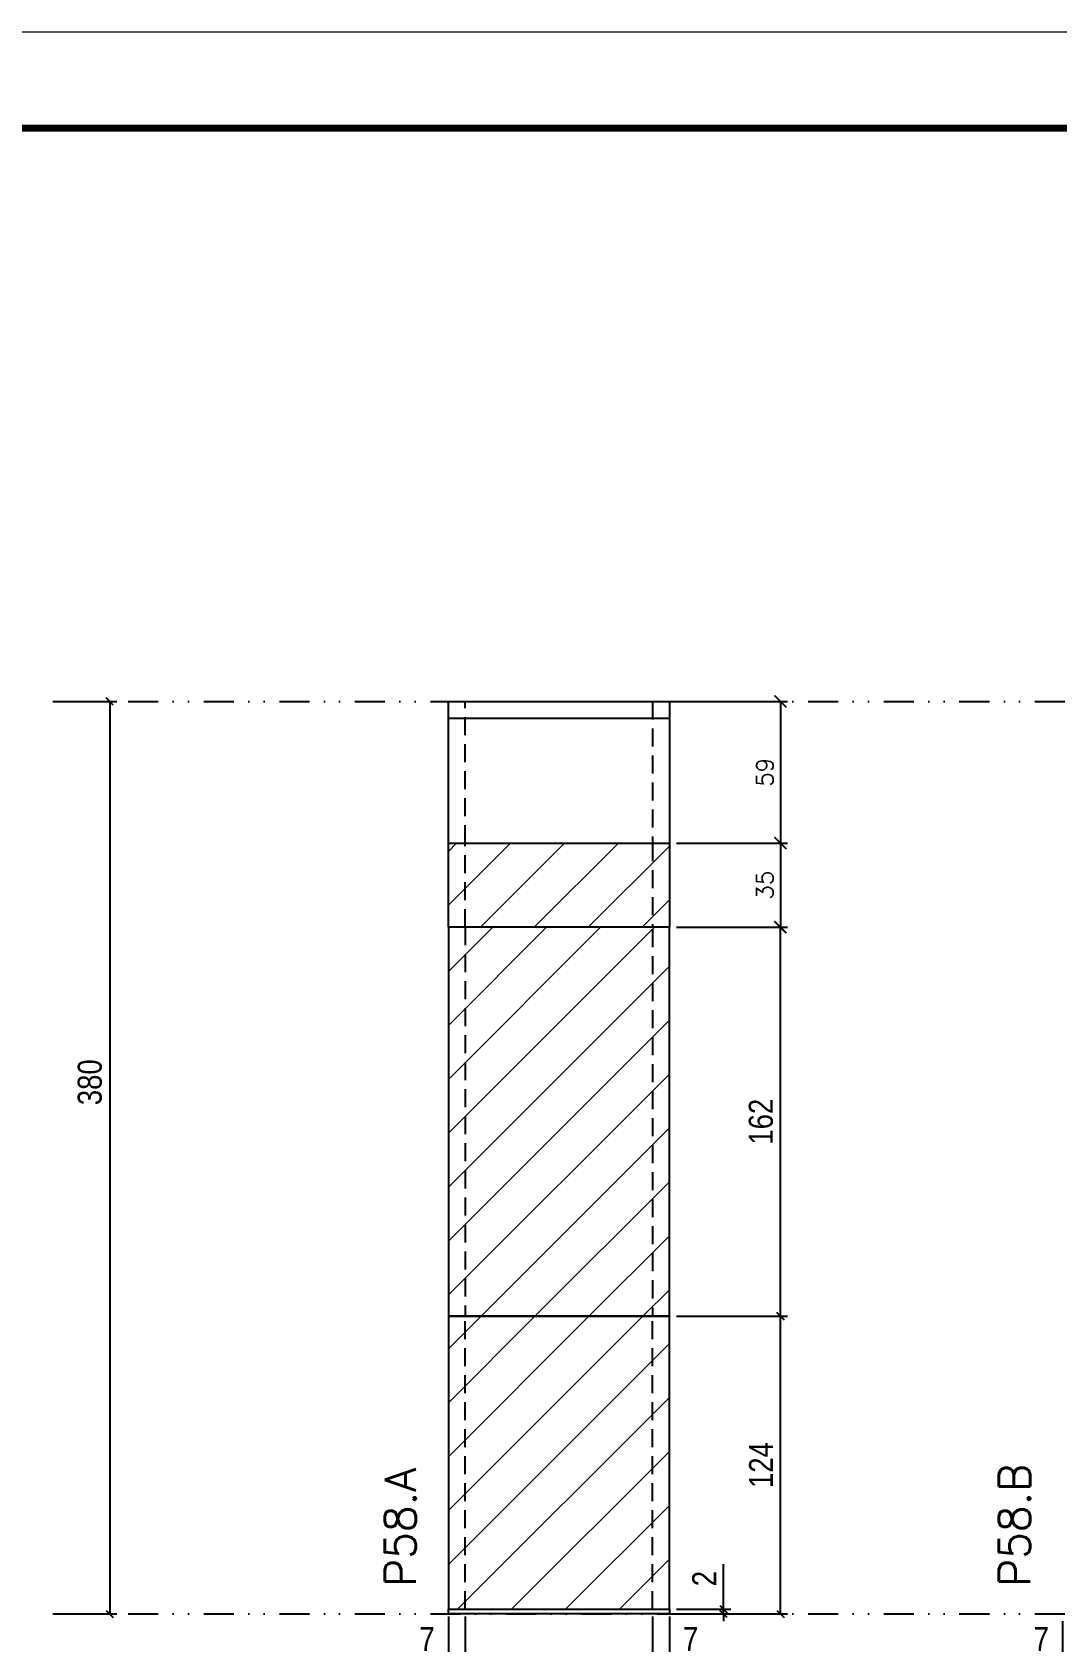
# Model space of a CAD drawing. Extents: x 2949 to 9203, y -16089 to 12527.
# Drawn here: x 6559 to 6985, y -1926 to -1256 of the extents above; entities that cross this region are included whole.
import ezdxf

# ---------------------------------------------------------------- set-up
doc = ezdxf.new("R2010")
doc.units = 0
for name, pattern in [('DASHED', [0.75, 0.5, -0.25]), ('DIVIDE2', [0.625, 0.25, -0.125, 0, -0.125, 0, -0.125]), ('HIDDEN', [0.375, 0.25, -0.125])]:
    doc.linetypes.add(name, pattern=pattern)
for name, color, linetype in [('COTA', 241, 'Continuous'), ('cotas', 4, 'Continuous'), ('FUNDOS', 1, 'Continuous'), ('Nível', 160, 'Continuous'), ('Painéis', 200, 'Continuous'), ('SARR_2.2x7', 40, 'Continuous'), ('Sarrafo de Pressão', 42, 'HIDDEN')]:
    doc.layers.add(name, color=color, linetype=linetype)
for name, color, linetype, lineweight in [('Folhas', 255, 'Continuous', 9), ('Hachura', 251, 'Continuous', 9), ('SARRAFO DE PRESSAO', 251, 'DASHED', 9), ('Texto Seção', 7, 'Continuous', 15)]:
    doc.layers.add(name, color=color, linetype=linetype, lineweight=lineweight)
doc.styles.add('COTA TECNICA', font='techl___.ttf', dxfattribs={"height": 10})
doc.styles.add('COTA TECNICA-50', font='techl___.ttf', dxfattribs={"height": 10})
doc.styles.add('REGUA-120', font='ROMANS.shx', dxfattribs={"height": 15})
doc.styles.add('ROMANS', font='romans.shx')
doc.dimstyles.new('COTA PAINEL-50', dxfattribs={"dimtxt": 10, "dimasz": 3, "dimexe": 3, "dimexo": 3, "dimgap": 3, "dimtad": 1, "dimdec": 1, "dimzin": 12, "dimdsep": 46, "dimtxsty": 'COTA TECNICA-50', "dimblk1": 'OBLIQUE', "dimblk2": 'OBLIQUE', "dimsah": 1, "dimcen": 0.9, "dimclrd": 4, "dimclre": 4, "dimclrt": 240, "dimadec": 1, "dimazin": 3, "dimtfac": 1, "dimtdec": 1, "dimtmove": 0, "dimatfit": 3, "dimfxl": 1, "dimtolj": 1, "dimtzin": 12, "dimarcsym": 0})
doc.dimstyles.new('Cota Paínel', dxfattribs={"dimtxt": 7, "dimasz": 5, "dimexe": 3, "dimexo": 3, "dimgap": 3, "dimtad": 1, "dimdec": 1, "dimzin": 12, "dimdsep": 46, "dimtxsty": 'ROMANS', "dimblk": 'ARCHTICK', "dimcen": 0, "dimclrd": 4, "dimclre": 4, "dimclrt": 1, "dimadec": 1, "dimazin": 3, "dimtfac": 1, "dimtdec": 1, "dimtmove": 0, "dimatfit": 3, "dimldrblk": 'OBLIQUE', "dimfxl": 1, "dimtolj": 1, "dimtzin": 12, "dimarcsym": 0})
doc.dimstyles.new('PAINEL', dxfattribs={"dimtxt": 10, "dimasz": 3, "dimexe": 3, "dimexo": 3, "dimgap": 3, "dimtad": 1, "dimdec": 1, "dimzin": 12, "dimdsep": 46, "dimtxsty": 'COTA TECNICA', "dimblk1": 'OBLIQUE', "dimblk2": 'OBLIQUE', "dimsah": 1, "dimcen": 0.9, "dimclrd": 4, "dimclre": 4, "dimclrt": 240, "dimadec": 1, "dimazin": 3, "dimtfac": 1, "dimtdec": 1, "dimtmove": 0, "dimatfit": 3, "dimfxl": 1, "dimtolj": 1, "dimtzin": 12, "dimarcsym": 0})
pattern_1 = [(45, (-124486.967, -33050.646), (-11.2253202, 11.2253202), [])]

# ---------------------------------------------------------------- blocks, each defined once
blk = doc.blocks.new('9999999999')
at = {"layer": 'Folhas'}
blk.add_lwpolyline([(98138.98, 34190.21), (99623.98, 34190.21), (99623.98, 35240.21), (98138.98, 35240.21)], close=True, dxfattribs=at)
at = {"layer": 'Folhas', "color": 30, "const_width": 3}
blk.add_lwpolyline([(98213.98, 34230.21), (99583.98, 34230.21), (99583.98, 35200.21), (98213.98, 35200.21)], close=True, dxfattribs=at)
blk = doc.blocks.new('_Oblique')
at = {"color": 0, "linetype": 'ByBlock', "lineweight": -2}
blk.add_line((-0.5, -0.5), (0.5, 0.5), dxfattribs=at)
blk = doc.blocks.new('*D1930')
at = {"layer": 'cotas', "color": 4, "linetype": 'ByBlock', "lineweight": -2, "transparency": 16777216}
for p, q in [((6570.19, -1534.88), (6593.91, -1534.88)), ((6590.91, -1534.88), (6590.91, -1914.88)), ((6570.19, -1914.88), (6593.91, -1914.88))]:
    blk.add_line(p, q, dxfattribs=at)
at = {"layer": 'Defpoints', "color": 0, "linetype": 'ByBlock', "transparency": 16777216}
for p in [(6567.19, -1534.88), (6567.19, -1914.88), (6590.91, -1914.88)]:
    blk.add_point(p, dxfattribs=at)
at = {"layer": 'cotas', "color": 4, "linetype": 'ByBlock', "lineweight": -2, "transparency": 16777216, "xscale": 3, "yscale": 3, "zscale": 3}
for p, rotation in [((6590.91, -1534.88), 90), ((6590.91, -1914.88), 270)]:
    blk.add_blockref('_Oblique', p, dxfattribs=dict(at, rotation=rotation))
at = {"layer": 'cotas', "color": 240, "linetype": 'ByBlock', "transparency": 16777216, "insert": (6582.67, -1693.45), "char_height": 10, "attachment_point": 5, "rotation": 90, "style": 'COTA TECNICA'}
blk.add_mtext('\\A1;380', dxfattribs=at)
blk = doc.blocks.new('*D1897')
at = {"layer": 'COTA', "color": 4, "lineweight": -2, "transparency": 16777216}
for p, q in [((6731.89, -1915.88), (6731.89, -1970.06)), ((6823.89, -1915.88), (6823.89, -1970.06)), ((6731.89, -1967.06), (6823.89, -1967.06))]:
    blk.add_line(p, q, dxfattribs=at)
at = {"layer": 'Defpoints', "color": 0, "transparency": 16777216}
for p in [(6731.89, -1912.88), (6823.89, -1912.88), (6823.89, -1967.06)]:
    blk.add_point(p, dxfattribs=at)
at = {"layer": 'COTA', "color": 4, "lineweight": -2, "transparency": 16777216, "xscale": 3, "yscale": 3, "zscale": 3, "rotation": 180}
blk.add_blockref('_Oblique', (6731.89, -1967.06), dxfattribs=at)
at = {"layer": 'COTA', "color": 4, "lineweight": -2, "transparency": 16777216, "xscale": 3, "yscale": 3, "zscale": 3}
blk.add_blockref('_Oblique', (6823.89, -1967.06), dxfattribs=at)
at = {"layer": 'COTA', "color": 240, "transparency": 16777216, "insert": (6777.89, -1958.97), "char_height": 10, "attachment_point": 5, "style": 'COTA TECNICA'}
blk.add_mtext('\\A1;92', dxfattribs=at)
blk = doc.blocks.new('*D1898')
at = {"layer": 'COTA', "color": 4, "lineweight": -2, "transparency": 16777216}
for p, q in [((6826.89, -1790.88), (6873.13, -1790.88)), ((6870.13, -1914.88), (6870.13, -1790.88)), ((6826.89, -1914.88), (6873.13, -1914.88))]:
    blk.add_line(p, q, dxfattribs=at)
at = {"layer": 'Defpoints', "color": 0, "transparency": 16777216}
for p in [(6823.89, -1790.88), (6870.13, -1790.88), (6823.89, -1914.88)]:
    blk.add_point(p, dxfattribs=at)
at = {"layer": 'COTA', "color": 4, "lineweight": -2, "transparency": 16777216, "xscale": 3, "yscale": 3, "zscale": 3}
for p, rotation in [((6870.13, -1790.88), 90), ((6870.13, -1914.88), 270)]:
    blk.add_blockref('_Oblique', p, dxfattribs=dict(at, rotation=rotation))
at = {"layer": 'COTA', "color": 240, "transparency": 16777216, "insert": (6862.06, -1852.88), "char_height": 10, "attachment_point": 5, "rotation": 90, "style": 'COTA TECNICA-50'}
blk.add_mtext('\\A1;124', dxfattribs=at)
blk = doc.blocks.new('*D1899')
at = {"layer": 'COTA', "color": 4, "lineweight": -2, "transparency": 16777216}
for p, q in [((6846.42, -1912.88), (6846.42, -1894.08)), ((6826.89, -1912.88), (6849.42, -1912.88)), ((6826.89, -1914.88), (6849.42, -1914.88)), ((6846.42, -1914.88), (6846.42, -1912.88)), ((6846.42, -1914.88), (6846.42, -1917.88))]:
    blk.add_line(p, q, dxfattribs=at)
at = {"layer": 'Defpoints', "color": 0, "transparency": 16777216}
for p in [(6823.89, -1912.88), (6823.89, -1914.88), (6846.42, -1914.88)]:
    blk.add_point(p, dxfattribs=at)
at = {"layer": 'COTA', "color": 4, "lineweight": -2, "transparency": 16777216, "xscale": 3, "yscale": 3, "zscale": 3}
for p, rotation in [((6846.42, -1912.88), 270), ((6846.42, -1914.88), 90)]:
    blk.add_blockref('_Oblique', p, dxfattribs=dict(at, rotation=rotation))
at = {"layer": 'COTA', "color": 240, "transparency": 16777216, "insert": (6838.42, -1900.14), "char_height": 10, "attachment_point": 5, "rotation": 90, "style": 'COTA TECNICA-50'}
blk.add_mtext('\\A1;2', dxfattribs=at)
blk = doc.blocks.new('*D1900')
at = {"layer": 'COTA', "color": 4, "lineweight": -2, "transparency": 16777216}
for p, q in [((6738.89, -1915.88), (6738.89, -1936.39)), ((6731.89, -1917.88), (6731.89, -1936.39)), ((6731.89, -1933.39), (6717.16, -1933.39)), ((6738.89, -1933.39), (6731.89, -1933.39))]:
    blk.add_line(p, q, dxfattribs=at)
at = {"layer": 'Defpoints', "color": 0, "transparency": 16777216}
for p in [(6731.89, -1914.88), (6738.89, -1912.88), (6731.89, -1933.39)]:
    blk.add_point(p, dxfattribs=at)
at = {"layer": 'COTA', "color": 4, "lineweight": -2, "transparency": 16777216, "xscale": 3, "yscale": 3, "zscale": 3, "rotation": 180}
blk.add_blockref('_Oblique', (6731.89, -1933.39), dxfattribs=at)
at = {"layer": 'COTA', "color": 4, "lineweight": -2, "transparency": 16777216, "xscale": 3, "yscale": 3, "zscale": 3}
blk.add_blockref('_Oblique', (6738.89, -1933.39), dxfattribs=at)
at = {"layer": 'COTA', "color": 240, "transparency": 16777216, "insert": (6723.03, -1925.32), "char_height": 10, "attachment_point": 5, "style": 'COTA TECNICA-50'}
blk.add_mtext('\\A1;7', dxfattribs=at)
blk = doc.blocks.new('*D1901')
at = {"layer": 'COTA', "color": 4, "lineweight": -2, "transparency": 16777216}
for p, q in [((6816.89, -1915.88), (6816.89, -1936.39)), ((6823.89, -1917.88), (6823.89, -1936.39)), ((6816.89, -1933.39), (6823.89, -1933.39)), ((6823.89, -1933.39), (6838.62, -1933.39))]:
    blk.add_line(p, q, dxfattribs=at)
at = {"layer": 'Defpoints', "color": 0, "transparency": 16777216}
for p in [(6816.89, -1912.88), (6823.89, -1914.88), (6823.89, -1933.39)]:
    blk.add_point(p, dxfattribs=at)
at = {"layer": 'COTA', "color": 4, "lineweight": -2, "transparency": 16777216, "xscale": 3, "yscale": 3, "zscale": 3, "rotation": 180}
blk.add_blockref('_Oblique', (6816.89, -1933.39), dxfattribs=at)
at = {"layer": 'COTA', "color": 4, "lineweight": -2, "transparency": 16777216, "xscale": 3, "yscale": 3, "zscale": 3}
blk.add_blockref('_Oblique', (6823.89, -1933.39), dxfattribs=at)
at = {"layer": 'COTA', "color": 240, "transparency": 16777216, "insert": (6832.76, -1925.32), "char_height": 10, "attachment_point": 5, "style": 'COTA TECNICA-50'}
blk.add_mtext('\\A1;7', dxfattribs=at)
blk = doc.blocks.new('*D1925')
at = {"layer": 'Defpoints', "color": 0, "linetype": 'ByBlock', "transparency": 16777216}
for p in [(6823.89, -1628.88), (6870.13, -1628.88), (6823.89, -1790.88)]:
    blk.add_point(p, dxfattribs=at)
at = {"layer": 'FUNDOS', "color": 4, "linetype": 'ByBlock', "lineweight": -2, "transparency": 16777216}
for p, q in [((6826.89, -1628.88), (6873.13, -1628.88)), ((6870.13, -1790.88), (6870.13, -1628.88)), ((6826.89, -1790.88), (6873.13, -1790.88))]:
    blk.add_line(p, q, dxfattribs=at)
at = {"layer": 'FUNDOS', "color": 4, "linetype": 'ByBlock', "lineweight": -2, "transparency": 16777216, "xscale": 3, "yscale": 3, "zscale": 3}
for p, rotation in [((6870.13, -1628.88), 90), ((6870.13, -1790.88), 270)]:
    blk.add_blockref('_Oblique', p, dxfattribs=dict(at, rotation=rotation))
at = {"layer": 'FUNDOS', "color": 240, "linetype": 'ByBlock', "transparency": 16777216, "insert": (6862.03, -1709.88), "char_height": 10, "attachment_point": 5, "rotation": 90, "style": 'COTA TECNICA'}
blk.add_mtext('\\A1;162', dxfattribs=at)
blk = doc.blocks.new('*D1911')
at = {"layer": 'COTA', "color": 4, "lineweight": -2, "transparency": 16777216}
for p, q in [((6994.57, -1915.88), (6994.57, -1936.39)), ((6987.57, -1917.88), (6987.57, -1936.39)), ((6987.57, -1933.39), (6972.84, -1933.39)), ((6994.57, -1933.39), (6987.57, -1933.39))]:
    blk.add_line(p, q, dxfattribs=at)
at = {"layer": 'Defpoints', "color": 0, "transparency": 16777216}
for p in [(6987.57, -1914.88), (6994.57, -1912.88), (6987.57, -1933.39)]:
    blk.add_point(p, dxfattribs=at)
at = {"layer": 'COTA', "color": 4, "lineweight": -2, "transparency": 16777216, "xscale": 3, "yscale": 3, "zscale": 3, "rotation": 180}
blk.add_blockref('_Oblique', (6987.57, -1933.39), dxfattribs=at)
at = {"layer": 'COTA', "color": 4, "lineweight": -2, "transparency": 16777216, "xscale": 3, "yscale": 3, "zscale": 3}
blk.add_blockref('_Oblique', (6994.57, -1933.39), dxfattribs=at)
at = {"layer": 'COTA', "color": 240, "transparency": 16777216, "insert": (6978.71, -1925.32), "char_height": 10, "attachment_point": 5, "style": 'COTA TECNICA-50'}
blk.add_mtext('\\A1;7', dxfattribs=at)
blk = doc.blocks.new('_ArchTick')
at = {"color": 0, "linetype": 'ByBlock', "const_width": 0.15}
blk.add_lwpolyline([(-0.5, -0.5), (0.5, 0.5)], dxfattribs=at)
blk = doc.blocks.new('*D1926')
at = {"layer": 'COTA', "color": 4, "lineweight": -2, "transparency": 16777216}
for p, q in [((6826.89, -1593.88), (6873.13, -1593.88)), ((6870.13, -1593.88), (6870.13, -1628.88)), ((6826.89, -1628.88), (6873.13, -1628.88))]:
    blk.add_line(p, q, dxfattribs=at)
at = {"layer": 'Defpoints', "color": 0, "transparency": 16777216}
for p in [(6823.89, -1593.88), (6823.89, -1628.88), (6870.13, -1628.88)]:
    blk.add_point(p, dxfattribs=at)
at = {"layer": 'COTA', "color": 4, "lineweight": -2, "transparency": 16777216, "xscale": 5, "yscale": 5, "zscale": 5}
for p, rotation in [((6870.13, -1593.88), 90), ((6870.13, -1628.88), 270)]:
    blk.add_blockref('_ArchTick', p, dxfattribs=dict(at, rotation=rotation))
at = {"layer": 'COTA', "color": 1, "transparency": 16777216, "insert": (6863.63, -1611.38), "char_height": 7, "attachment_point": 5, "rotation": 90, "style": 'ROMANS'}
blk.add_mtext('\\A1;35', dxfattribs=at)
blk = doc.blocks.new('*D1932')
at = {"layer": 'COTA', "color": 4, "lineweight": -2, "transparency": 16777216}
for p, q in [((6826.89, -1534.88), (6873.13, -1534.88)), ((6870.13, -1534.88), (6870.13, -1593.88)), ((6826.89, -1593.88), (6873.13, -1593.88))]:
    blk.add_line(p, q, dxfattribs=at)
at = {"layer": 'Defpoints', "color": 0, "transparency": 16777216}
for p in [(6823.89, -1534.88), (6823.89, -1593.88), (6870.13, -1593.88)]:
    blk.add_point(p, dxfattribs=at)
at = {"layer": 'COTA', "color": 4, "lineweight": -2, "transparency": 16777216, "xscale": 5, "yscale": 5, "zscale": 5}
for p, rotation in [((6870.13, -1534.88), 90), ((6870.13, -1593.88), 270)]:
    blk.add_blockref('_ArchTick', p, dxfattribs=dict(at, rotation=rotation))
at = {"layer": 'COTA', "color": 1, "transparency": 16777216, "insert": (6863.63, -1564.38), "char_height": 7, "attachment_point": 5, "rotation": 90, "style": 'ROMANS'}
blk.add_mtext('\\A1;59', dxfattribs=at)

msp = doc.modelspace()

# ---------------------------------------------------------------- hatches: boundary and pattern name
at = {"layer": 'Hachura'}
h = msp.add_hatch(dxfattribs=at)
h.set_pattern_fill('ANSI31', color=256, scale=5)
h.paths.add_polyline_path([(6823.89, -1593.88), (6731.89, -1593.88), (6731.89, -1628.88), (6823.89, -1628.88)])
at = {"layer": 'Hachura', "linetype": 'ByBlock'}
h = msp.add_hatch(dxfattribs=at)
h.set_pattern_fill('ANSI31', color=256, scale=5)
h.set_pattern_definition(pattern_1)
h.paths.add_polyline_path([(6731.89, -1790.88), (6823.89, -1790.88), (6823.89, -1628.88), (6731.89, -1628.88)])
h = msp.add_hatch(dxfattribs=at)
h.set_pattern_fill('ANSI31', color=256, scale=5)
h.set_pattern_definition(pattern_1)
h.paths.add_polyline_path([(6823.89, -1790.88), (6731.89, -1790.88), (6731.89, -1912.88), (6823.89, -1912.88)])

# ---------------------------------------------------------------- linework, layer by layer
at = {"layer": 'Nível', "color": 4, "linetype": 'DIVIDE2', "ltscale": 50}
for p, q in [((6567.19, -1534.88), (7577.53, -1534.88)), ((6567.19, -1914.88), (7577.53, -1914.88))]:
    msp.add_line(p, q, dxfattribs=at)
at = {"layer": 'Painéis'}
for p, q in [((6731.89, -1534.88), (6823.89, -1534.88)), ((6731.89, -1593.88), (6731.89, -1534.88)), ((6823.89, -1534.88), (6823.89, -1593.88)), ((6731.89, -1593.88), (6823.89, -1593.88)), ((6731.89, -1628.88), (6731.89, -1593.88)), ((6823.89, -1593.88), (6823.89, -1628.88)), ((6823.89, -1628.88), (6731.89, -1628.88))]:
    msp.add_line(p, q, dxfattribs=at)
for points in [[(6731.89, -1790.88), (6823.89, -1790.88), (6823.89, -1628.88), (6731.89, -1628.88)], [(6731.89, -1912.88), (6823.89, -1912.88), (6823.89, -1790.88), (6731.89, -1790.88)], [(6731.89, -1912.88), (6823.89, -1912.88), (6823.89, -1914.88), (6731.89, -1914.88)]]:
    msp.add_lwpolyline(points, close=True, dxfattribs=at)
at = {"layer": 'SARR_2.2x7'}
msp.add_line((6731.89, -1541.88), (6823.89, -1541.88), dxfattribs=at)
at = {"layer": 'Sarrafo de Pressão', "ltscale": 30}
for p, q in [((6738.89, -1593.88), (6738.89, -1534.88)), ((6816.89, -1534.88), (6816.89, -1593.88)), ((6738.89, -1628.88), (6738.89, -1593.88)), ((6816.89, -1593.88), (6816.89, -1628.88)), ((6738.89, -1628.88), (6738.89, -1790.88)), ((6816.89, -1629.69), (6816.89, -1790.88)), ((6738.89, -1912.88), (6738.89, -1790.88)), ((6816.89, -1912.88), (6816.89, -1790.88))]:
    msp.add_line(p, q, dxfattribs=at)

# ---------------------------------------------------------------- block references
at = {"layer": 'SARRAFO DE PRESSAO', "color": 6, "linetype": 'ByBlock'}
msp.add_blockref('9999999999', (-92006.44, -36496.37), dxfattribs=at)

# ---------------------------------------------------------------- texts
at = {"layer": 'Texto Seção', "char_height": 13, "width": 285.3299, "attachment_point": 7, "rotation": 90, "style": 'REGUA-120'}
for s, insert in [('P58.A', (6718.42, -1903.63)), ('\\pxt3;P58.B', (6974.1, -1903.63))]:
    msp.add_mtext(s, dxfattribs=dict(at, insert=insert))

# ---------------------------------------------------------------- dimensions: what is measured, and where the dimension line sits
at = {"layer": 'COTA'}
for base, p1, p2, angle, dimstyle, picture, middle in [((6870.13, -1593.88), (6823.89, -1534.88), (6823.89, -1593.88), 90, 'Cota Paínel', '*D1932', (6863.63, -1564.38)), ((6870.13, -1628.88), (6823.89, -1593.88), (6823.89, -1628.88), 90, 'Cota Paínel', '*D1926', (6863.63, -1611.38)), ((6870.13, -1790.88), (6823.89, -1914.88), (6823.89, -1790.88), 90, 'COTA PAINEL-50', '*D1898', (6862.06, -1852.88)), ((6731.89, -1933.39), (6738.89, -1912.88), (6731.89, -1914.88), 180, 'COTA PAINEL-50', '*D1900', (6723.03, -1925.32)), ((6987.57, -1933.39), (6994.57, -1912.88), (6987.57, -1914.88), 180, 'COTA PAINEL-50', '*D1911', (6978.71, -1925.32))]:
    dim = msp.add_linear_dim(base=base, p1=p1, p2=p2, angle=angle, dimstyle=dimstyle, dxfattribs=at)
    dim.commit()
    dim.dimension.update_dxf_attribs({"geometry": picture, "text_midpoint": middle})
dim = msp.add_linear_dim(base=(6846.42, -1914.88), p1=(6823.89, -1912.88), p2=(6823.89, -1914.88), angle=90, dimstyle='COTA PAINEL-50', dxfattribs=at)
dim.commit()
dim.dimension.update_dxf_attribs({"geometry": '*D1899', "text_midpoint": (6846.42, -1900.14), "dimtype": 160})
dim = msp.add_linear_dim(base=(6823.89, -1967.06), p1=(6731.89, -1912.88), p2=(6823.89, -1912.88), dimstyle='PAINEL', override={"dimarcsym": 2}, dxfattribs=at)
dim.commit()
dim.dimension.update_dxf_attribs({"geometry": '*D1897', "text_midpoint": (6777.89, -1958.97)})
dim = msp.add_linear_dim(base=(6823.89, -1933.39), p1=(6816.89, -1912.88), p2=(6823.89, -1914.88), dimstyle='COTA PAINEL-50', dxfattribs=at)
dim.commit()
dim.dimension.update_dxf_attribs({"geometry": '*D1901', "text_midpoint": (6832.76, -1925.32)})
at = {"layer": 'cotas', "linetype": 'ByBlock'}
dim = msp.add_linear_dim(base=(6590.91, -1914.88), p1=(6567.19, -1534.88), p2=(6567.19, -1914.88), angle=90, dimstyle='PAINEL', dxfattribs=at)
dim.commit()
dim.dimension.update_dxf_attribs({"geometry": '*D1930', "text_midpoint": (6590.91, -1693.45), "dimtype": 160})
at = {"layer": 'FUNDOS', "linetype": 'ByBlock'}
dim = msp.add_linear_dim(base=(6870.13, -1628.88), p1=(6823.89, -1790.88), p2=(6823.89, -1628.88), angle=90, dimstyle='PAINEL', dxfattribs=at)
dim.commit()
dim.dimension.update_dxf_attribs({"geometry": '*D1925', "text_midpoint": (6862.03, -1709.88)})

doc.saveas('drawing.dxf')
